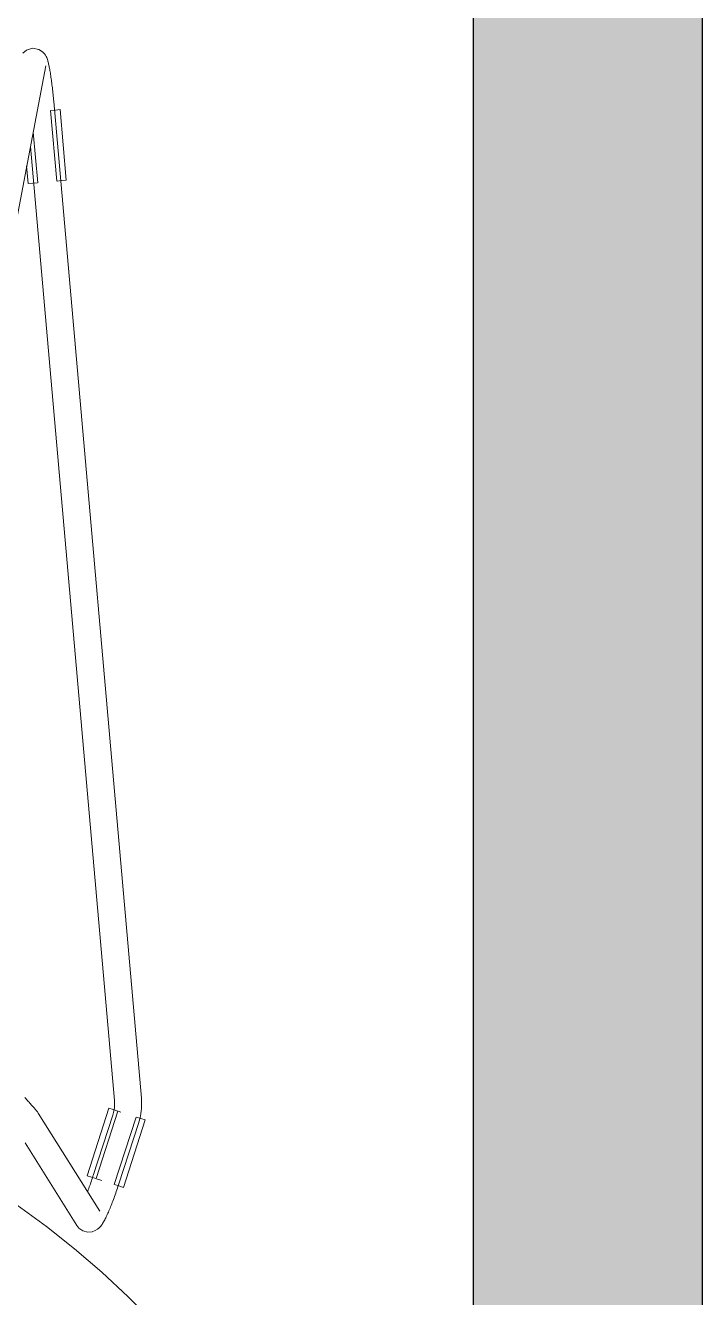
# Model space of a CAD drawing. Header units: millimetres. Extents: x 155927 to 295199, y -4084 to 97293.
# Drawn here: x 206326 to 206627, y 12593 to 13158 of the extents above; entities that cross this region are included whole.
import ezdxf

# ---------------------------------------------------------------- set-up
doc = ezdxf.new("R2010")
doc.units = ezdxf.units.MM
doc.header["$MEASUREMENT"] = 0
for name, color, linetype, lineweight in [('A-WALL-PATT', 7, 'CONTINUOUS', 9), ('I-FURN', 8, 'CONTINUOUS', 9), ('I-WALL', 7, 'CONTINUOUS', 9)]:
    doc.layers.add(name, color=color, linetype=linetype, lineweight=lineweight)

msp = doc.modelspace()

# ---------------------------------------------------------------- hatches: boundary and pattern name
at = {"layer": 'A-WALL-PATT'}
msp.add_hatch(color=256, dxfattribs=at).paths.add_polyline_path([(206626.83, 9369.61), (206626.83, 13505.61), (206524.83, 13505.61), (206524.83, 9369.61)], flags=0)

# ---------------------------------------------------------------- linework, layer by layer
at = {"layer": 'I-FURN'}
for p, q in [((206326.3, 13147.49), (206324.72, 13146.17)), ((206326.3, 13147.49), (206329.05, 13148.32)), ((206329.05, 13148.32), (206331.81, 13147.84)), ((206331.81, 13147.84), (206333.47, 13146.8)), ((206333.47, 13146.8), (206334.32, 13145.89)), ((206334.32, 13145.89), (206334.8, 13145.19)), ((206334.8, 13145.19), (206335.1, 13144.63)), ((206335.1, 13144.63), (206335.32, 13144.15)), ((206316.14, 13041.21), (206334.95, 13140.5)), ((206335.32, 13144.15), (206335.49, 13143.73)), ((206335.49, 13143.73), (206335.63, 13143.32)), ((206335.63, 13143.32), (206335.76, 13142.93)), ((206335.76, 13142.93), (206335.87, 13142.53)), ((206335.87, 13142.53), (206335.98, 13142.13)), ((206335.98, 13142.13), (206336.08, 13141.71)), ((206336.08, 13141.71), (206336.18, 13141.29)), ((206336.18, 13141.29), (206336.28, 13140.84)), ((206336.28, 13140.84), (206336.38, 13140.39)), ((206336.38, 13140.39), (206336.47, 13139.91)), ((206336.47, 13139.91), (206336.57, 13139.41)), ((206336.57, 13139.41), (206336.66, 13138.9)), ((206336.66, 13138.9), (206336.76, 13138.36)), ((206336.76, 13138.36), (206336.85, 13137.81)), ((206336.85, 13137.81), (206336.94, 13137.24)), ((206336.94, 13137.24), (206337.03, 13136.66)), ((206337.03, 13136.66), (206337.12, 13136.06)), ((206337.12, 13136.06), (206337.21, 13135.44)), ((206337.21, 13135.44), (206337.3, 13134.8)), ((206337.3, 13134.8), (206337.39, 13134.15)), ((206337.39, 13134.15), (206337.48, 13133.49)), ((206337.48, 13133.49), (206337.57, 13132.81)), ((206337.57, 13132.81), (206337.65, 13132.13)), ((206337.65, 13132.13), (206337.74, 13131.43)), ((206337.74, 13131.43), (206337.82, 13130.72)), ((206337.82, 13130.72), (206337.9, 13130)), ((206337.9, 13130), (206337.98, 13129.27)), ((206337.98, 13129.27), (206338.06, 13128.54)), ((206338.06, 13128.54), (206338.14, 13127.8)), ((206338.14, 13127.8), (206338.21, 13127.06)), ((206338.21, 13127.06), (206338.28, 13126.31)), ((206338.28, 13126.31), (206338.35, 13125.56)), ((206338.35, 13125.56), (206338.42, 13124.81)), ((206338.42, 13124.81), (206338.43, 13124.65)), ((206377.38, 12681.33), (206338.43, 13124.65)), ((206337.02, 13120.67), (206339.78, 13089.26)), ((206337.14, 13120.68), (206339.2, 13120.86)), ((206339.2, 13120.86), (206341.25, 13121.04)), ((206341.25, 13121.04), (206344.01, 13089.63)), ((206331.33, 13088.52), (206329.35, 13111)), ((206328.15, 13104.63), (206365.43, 12680.28)), ((206326.4, 13096.04), (206327.1, 13088.15)), ((206329.14, 13088.33), (206327.1, 13088.15)), ((206331.2, 13088.51), (206329.14, 13088.33)), ((206341.96, 13089.45), (206339.9, 13089.27)), ((206344.01, 13089.63), (206341.96, 13089.45)), ((206325.98, 12681.14), (206325.58, 12681.57)), ((206326.37, 12680.71), (206325.98, 12681.14)), ((206326.75, 12680.3), (206326.37, 12680.71)), ((206327.12, 12679.9), (206326.75, 12680.3)), ((206365.43, 12680.28), (206365.47, 12679.62)), ((206377.39, 12681.28), (206377.38, 12681.33)), ((206377.46, 12680.14), (206377.39, 12681.28)), ((206327.48, 12679.51), (206327.12, 12679.9)), ((206327.82, 12679.13), (206327.48, 12679.51)), ((206328.15, 12678.76), (206327.82, 12679.13)), ((206328.47, 12678.41), (206328.15, 12678.76)), ((206328.77, 12678.08), (206328.47, 12678.41)), ((206329.05, 12677.75), (206328.77, 12678.08)), ((206329.33, 12677.44), (206329.05, 12677.75)), ((206329.59, 12677.15), (206329.33, 12677.44)), ((206329.83, 12676.87), (206329.59, 12677.15)), ((206330.06, 12676.6), (206329.83, 12676.87)), ((206330.27, 12676.35), (206330.06, 12676.6)), ((206330.47, 12676.11), (206330.27, 12676.35)), ((206330.66, 12675.88), (206330.47, 12676.11)), ((206330.84, 12675.66), (206330.66, 12675.88)), ((206331.02, 12675.44), (206330.84, 12675.66)), ((206331.19, 12675.21), (206331.02, 12675.44)), ((206331.37, 12674.95), (206331.19, 12675.21)), ((206331.59, 12674.62), (206331.37, 12674.95)), ((206358.89, 12631.04), (206331.59, 12674.62)), ((206362.94, 12676.86), (206353.25, 12646.85)), ((206357.29, 12645.55), (206366.98, 12675.56)), ((206362.94, 12676.86), (206364.89, 12676.23)), ((206365.05, 12675.02), (206364.88, 12674.38)), ((206364.89, 12676.23), (206366.87, 12675.59)), ((206365.19, 12675.66), (206365.05, 12675.02)), ((206365.3, 12676.32), (206365.19, 12675.66)), ((206365.39, 12676.97), (206365.3, 12676.32)), ((206365.45, 12677.63), (206365.39, 12676.97)), ((206365.48, 12678.29), (206365.45, 12677.63)), ((206365.47, 12679.62), (206365.49, 12678.96)), ((206365.49, 12678.96), (206365.48, 12678.29)), ((206367.08, 12675.52), (206368.24, 12675.15)), ((206377.16, 12674.45), (206377.31, 12675.58)), ((206377.31, 12675.58), (206377.41, 12676.72)), ((206377.41, 12676.72), (206377.48, 12677.86)), ((206377.49, 12679), (206377.46, 12680.14)), ((206377.48, 12677.86), (206377.49, 12679)), ((206364.68, 12673.72), (206355.97, 12646.9)), ((206364.69, 12673.74), (206364.68, 12673.72)), ((206364.88, 12674.38), (206364.69, 12673.74)), ((206375.05, 12672.95), (206365.36, 12642.94)), ((206367.38, 12643.19), (206376.1, 12670.01)), ((206379.1, 12671.64), (206369.41, 12641.64)), ((206375.17, 12672.91), (206377.14, 12672.27)), ((206376.1, 12670.01), (206376.43, 12671.1)), ((206376.43, 12671.1), (206376.72, 12672.21)), ((206376.72, 12672.21), (206376.96, 12673.33)), ((206376.96, 12673.33), (206377.16, 12674.45)), ((206377.14, 12672.27), (206379.1, 12671.64)), ((206325.69, 12661.43), (206348.73, 12624.67)), ((206355.2, 12646.22), (206353.25, 12646.85)), ((206355.64, 12645.88), (206355.86, 12646.57)), ((206355.86, 12646.57), (206355.97, 12646.9)), ((206353.76, 12640.55), (206354, 12641.18)), ((206354, 12641.18), (206354.23, 12641.83)), ((206354.23, 12641.83), (206354.47, 12642.49)), ((206354.47, 12642.49), (206354.71, 12643.15)), ((206354.71, 12643.15), (206354.94, 12643.83)), ((206354.94, 12643.83), (206355.17, 12644.51)), ((206355.17, 12644.51), (206355.41, 12645.19)), ((206357.18, 12645.59), (206355.2, 12646.22)), ((206355.41, 12645.19), (206355.64, 12645.88)), ((206357.39, 12645.52), (206359.87, 12644.72)), ((206367.45, 12642.27), (206365.48, 12642.9)), ((206366.5, 12640.53), (206366.74, 12641.26)), ((206366.74, 12641.26), (206366.99, 12642)), ((206366.99, 12642), (206367.24, 12642.74)), ((206367.24, 12642.74), (206367.38, 12643.19)), ((206369.41, 12641.64), (206367.45, 12642.27)), ((206353.53, 12639.93), (206353.76, 12640.55)), ((206364.47, 12634.92), (206364.72, 12635.59)), ((206364.72, 12635.59), (206364.97, 12636.27)), ((206364.97, 12636.27), (206365.23, 12636.96)), ((206365.23, 12636.96), (206365.48, 12637.65)), ((206365.48, 12637.65), (206365.74, 12638.36)), ((206365.74, 12638.36), (206365.99, 12639.08)), ((206365.99, 12639.08), (206366.24, 12639.8)), ((206366.24, 12639.8), (206366.5, 12640.53)), ((206335.16, 12624.28), (206322.24, 12633.72)), ((206362.01, 12629.08), (206362.25, 12629.59)), ((206362.25, 12629.59), (206362.49, 12630.11)), ((206362.49, 12630.11), (206362.73, 12630.66)), ((206362.73, 12630.66), (206362.97, 12631.22)), ((206362.97, 12631.22), (206363.21, 12631.8)), ((206363.21, 12631.8), (206363.46, 12632.39)), ((206363.46, 12632.39), (206363.71, 12633.01)), ((206363.71, 12633.01), (206363.96, 12633.63)), ((206363.96, 12633.63), (206364.21, 12634.27)), ((206364.21, 12634.27), (206364.47, 12634.92)), ((206347.69, 12614.34), (206335.16, 12624.28)), ((206349.62, 12623.55), (206348.73, 12624.67)), ((206358.47, 12623.52), (206358.94, 12623.98)), ((206358.94, 12623.98), (206359.31, 12624.41)), ((206359.31, 12624.41), (206359.62, 12624.81)), ((206359.62, 12624.81), (206359.9, 12625.2)), ((206359.9, 12625.2), (206360.15, 12625.59)), ((206360.15, 12625.59), (206360.4, 12625.98)), ((206360.4, 12625.98), (206360.63, 12626.38)), ((206360.63, 12626.38), (206360.86, 12626.79)), ((206360.86, 12626.79), (206361.09, 12627.22)), ((206361.09, 12627.22), (206361.32, 12627.66)), ((206361.32, 12627.66), (206361.55, 12628.11)), ((206361.55, 12628.11), (206361.78, 12628.59)), ((206361.78, 12628.59), (206362.01, 12629.08)), ((206349.62, 12623.55), (206351.35, 12622.32)), ((206351.35, 12622.32), (206353.58, 12621.74)), ((206353.58, 12621.74), (206355.55, 12621.91)), ((206355.55, 12621.91), (206356.93, 12622.43)), ((206356.93, 12622.43), (206357.85, 12623)), ((206357.85, 12623), (206358.47, 12623.52)), ((206359.82, 12603.9), (206347.69, 12614.34)), ((206371.51, 12592.98), (206359.82, 12603.9)), ((206382.77, 12581.61), (206371.51, 12592.98))]:
    msp.add_line(p, q, dxfattribs=at)
at = {"layer": 'I-WALL', "lineweight": 30}
for p, q in [((206524.83, 13505.61), (206524.83, 9369.61)), ((206626.83, 9369.61), (206626.83, 13505.61))]:
    msp.add_line(p, q, dxfattribs=at)

doc.saveas('drawing.dxf')
